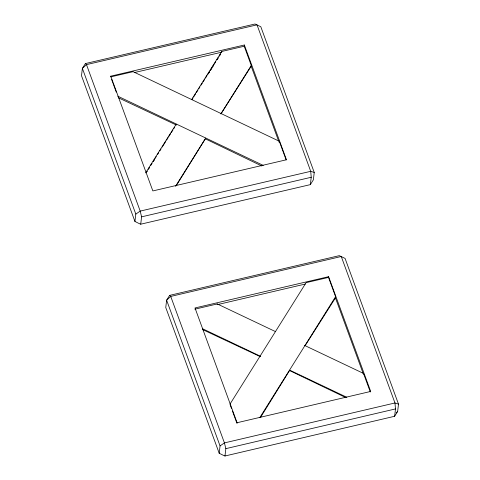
<?xml version="1.0" encoding="UTF-8"?>
<svg xmlns="http://www.w3.org/2000/svg" width="480" height="480" viewBox="0 0 480 480"><rect width="100%" height="100%" fill="white"/><g stroke="black" fill="none" stroke-linecap="round" stroke-linejoin="round"><path stroke-width="0.72" d="M217.182 304.674L217.272 303.942L275.49 331.602M219.198 453.252L220.056 445.902L166.62 300.186L169.632 295.38L339.282 255.66L345.066 258.402L398.496 404.124L397.638 411.474L394.626 416.28L224.976 456L223.002 455.154L219.198 453.252L165.762 307.536L166.62 300.186L170.724 296.43L341.256 256.5L394.968 402.972L395.49 408.924L394.626 416.28M224.976 456L225.834 448.65L224.436 442.902L170.724 296.43L169.632 295.38M236.994 423.462L237.084 422.724L195 307.962L328.608 276.678L370.692 391.44L237.084 422.724M305.142 345.648L335.442 297.894L335.586 296.67L328.524 277.416L328.608 276.678M304.596 345.432L363.492 373.416L363.408 374.148L335.442 297.894M110.766 76.17L152.85 190.932L286.446 159.768L244.362 45.006L110.766 76.17L110.676 76.908L133.092 71.682L279.3 141.252L286.128 159.87M134.934 221.448L135.816 214.092L82.38 68.376L85.392 63.576L255.03 24L260.808 26.748L314.244 172.47L313.362 179.826L310.35 184.626L140.718 224.202L138.738 223.356L134.934 221.448L81.504 75.732L82.38 68.376L86.49 64.626L257.01 24.84L310.722 171.318L311.232 177.27L310.35 184.626M140.718 224.202L141.594 216.846L140.202 211.098L86.49 64.626L85.392 63.576M244.362 45.006L244.218 46.23L221.802 51.462L221.718 52.194L134.4 72.564M221.148 113.544L251.19 66.216L251.28 65.484L244.218 46.23M279.15 142.476L279.3 141.252M208.35 73.77L209.532 71.868M210.708 69.96L211.89 68.058M212.676 66.792L213.462 65.52M219.36 56.004L220.536 54.096L219.336 55.992M176.208 185.766L205.296 138.804L261.78 165.984M260.448 417.534L289.536 370.536L346.032 397.68M145.644 172.908L176.184 124.2M191.658 99.534L221.802 51.462M150.714 165.42L151.902 163.518M153.096 161.622L154.284 159.726M155.076 158.46L156.27 156.558M157.458 154.662L158.646 152.76M159.84 150.864L161.028 148.968M162.222 147.066L165.792 141.372M166.584 140.106L168.174 137.574M168.966 136.308L170.55 133.782M171.348 132.516L172.932 129.984M173.73 128.718L174.522 127.452M191.958 99.654L193.146 97.752M193.938 96.486L195.528 93.96M196.32 92.694L197.91 90.162M198.702 88.896L199.89 86.994M201.084 85.098L202.272 83.202M203.064 81.936L204.654 79.404M205.446 78.138L207.036 75.606M207.828 74.34L209.412 71.808M210.21 70.548L215.766 61.686M175.512 186.3L205.752 138.078M220.872 113.964L251.28 65.484M229.938 404.208L306.108 282.66L328.524 277.416M259.806 417.576L335.586 296.67M151.164 164.808L151.962 163.548M153.564 161.022L154.368 159.762M396.102 412.884L397.638 411.474M135.816 214.092L140.202 211.098L310.722 171.318L314.244 172.47M220.056 445.902L224.436 442.902L394.968 402.972L398.496 404.124M194.856 309.186L217.272 303.942M217.914 304.506L305.238 284.058M225.834 448.65L395.49 408.924M141.594 216.846L311.232 177.27M118.26 97.704L176.4 125.058M202.506 329.496L259.968 356.49M202.59 328.764L260.706 356.376M289.764 370.182L346.794 397.278M117.738 96.162L263.268 165.408M251.19 66.216L278.64 141.078M363.492 373.416L370.302 391.98M111.6 79.428L112.752 82.572M113.004 83.25L116.244 92.082M230.19 404.898L231.45 408.336M232.458 411.084L236.742 422.772M218.178 57.906L217.002 59.808L218.142 57.888M147.138 171.114L146.346 172.38L147.156 171.12M149.52 167.316L148.332 169.212L149.562 167.334"/></g></svg>
